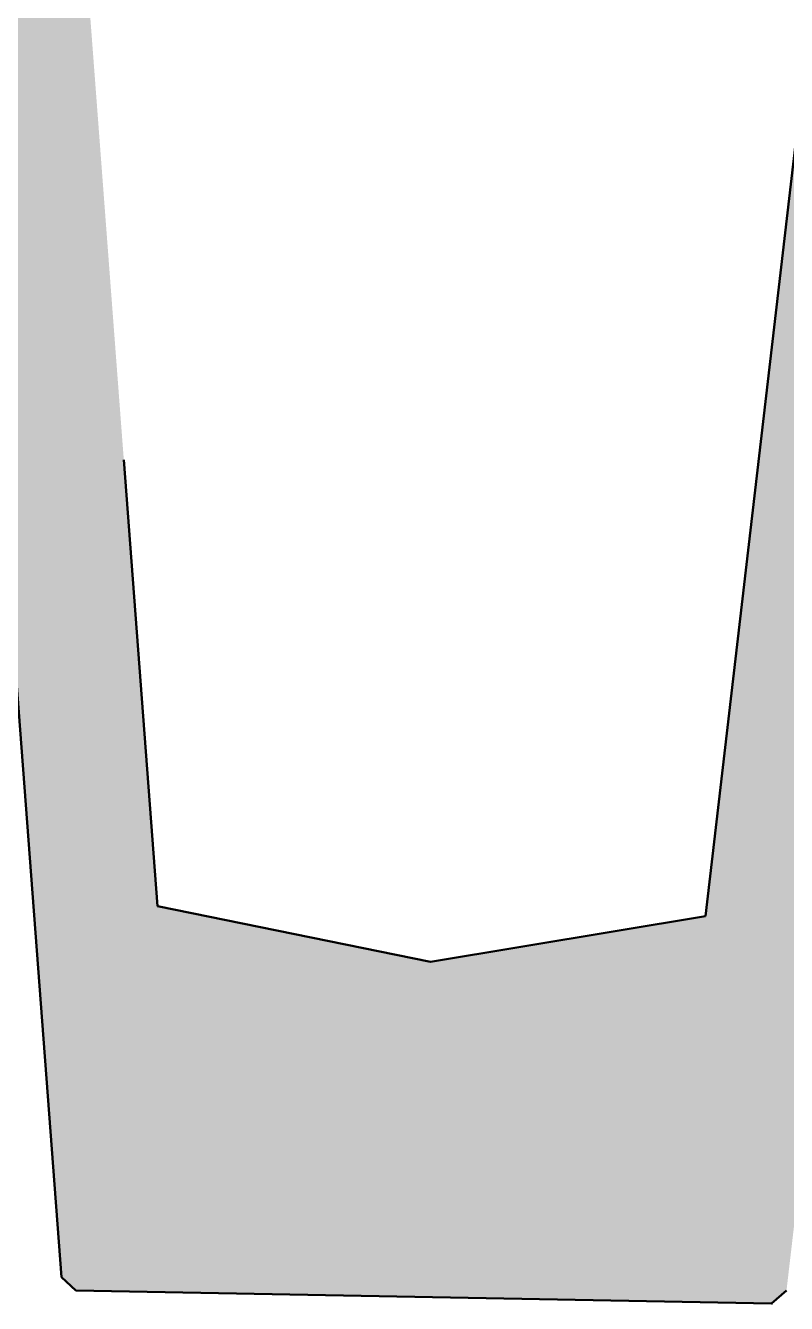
# Model space of a CAD drawing. Header units: metres. Extents: x -353 to -169, y 1 to 28.
# Drawn here: x -217.478 to -216.73, y 19.805 to 21.062 of the extents above; entities that cross this region are included whole.
import ezdxf

# ---------------------------------------------------------------- set-up
doc = ezdxf.new("R2010")
doc.units = ezdxf.units.M
doc.layers.add('S-BEAM', color=7, linetype='Continuous', lineweight=50)

msp = doc.modelspace()

# ---------------------------------------------------------------- hatches: boundary and pattern name
at = {"layer": 'S-BEAM', "true_color": 0xc8c8c8}
msp.add_hatch(color=9, dxfattribs=at).paths.add_polyline_path([(-216.7446, 19.8051), (-216.7299, 19.8178), (-216.5387, 21.4521), (-216.4363, 21.5248), (-216.047, 21.5176), (-216.0452, 21.6076), (-216.6195, 21.6182), (-216.62, 21.5932), (-216.6454, 21.5937), (-216.8096, 20.186), (-217.08, 20.1413), (-217.3485, 20.196), (-217.4555, 21.6086), (-217.4808, 21.6091), (-217.4803, 21.6341), (-218.0546, 21.6447), (-218.0564, 21.5547), (-217.6671, 21.5475), (-217.5672, 21.4706), (-217.443, 19.831), (-217.4288, 19.8177), (-216.8096, 19.8063)])

# ---------------------------------------------------------------- linework, layer by layer
at = {"layer": 'S-BEAM'}
for p, q in [((-216.6454, 21.5937), (-216.8096, 20.186)), ((-217.5672, 21.4706), (-217.443, 19.831)), ((-217.3485, 20.196), (-217.3817, 20.635)), ((-217.08, 20.1413), (-217.3485, 20.196)), ((-216.8096, 20.186), (-217.08, 20.1413)), ((-217.443, 19.831), (-217.4288, 19.8177)), ((-217.4288, 19.8177), (-216.7446, 19.8051)), ((-216.7446, 19.8051), (-216.73, 19.8178)), ((-216.7436, 19.8051), (-216.7446, 19.8051))]:
    msp.add_line(p, q, dxfattribs=at)

doc.saveas('drawing.dxf')
